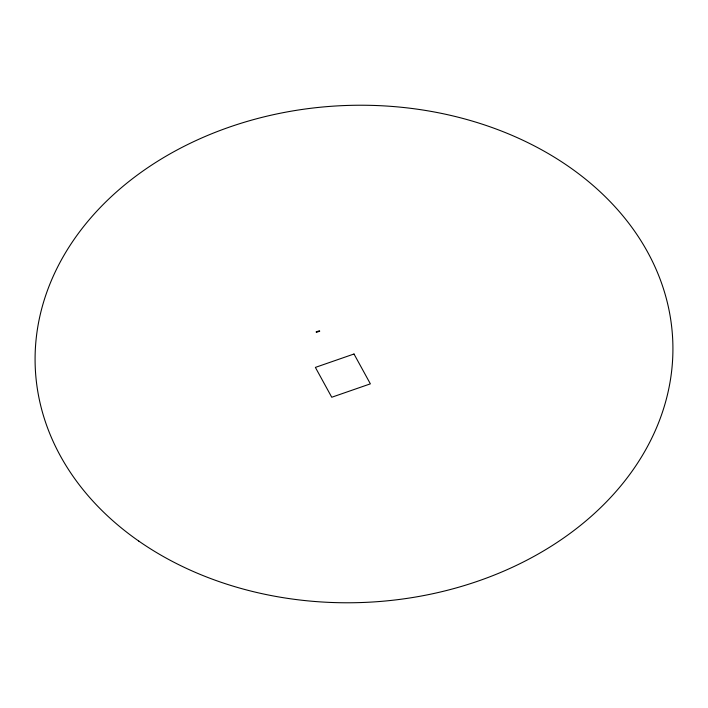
<?xml version="1.0" encoding="UTF-8"?>
<svg xmlns="http://www.w3.org/2000/svg" width="708" height="708" viewBox="0 0 708 708"><rect width="100%" height="100%" fill="white"/><g stroke="black" fill="none" stroke-linecap="round" stroke-linejoin="round"><path stroke-width="1.06" d="M316.281 331.84L316.343 332.371L319.724 331.202L319.467 330.733L316.281 331.84M354 354L315.379 367.399L331.751 397.25L370.373 383.851L354 354M138.786 541.089A319.025 248.632 -2.4 0 0 665.432 402.463A319.025 248.632 -2.4 0 0 257.783 118.457A319.025 248.632 -2.4 0 0 138.786 541.089"/></g></svg>
